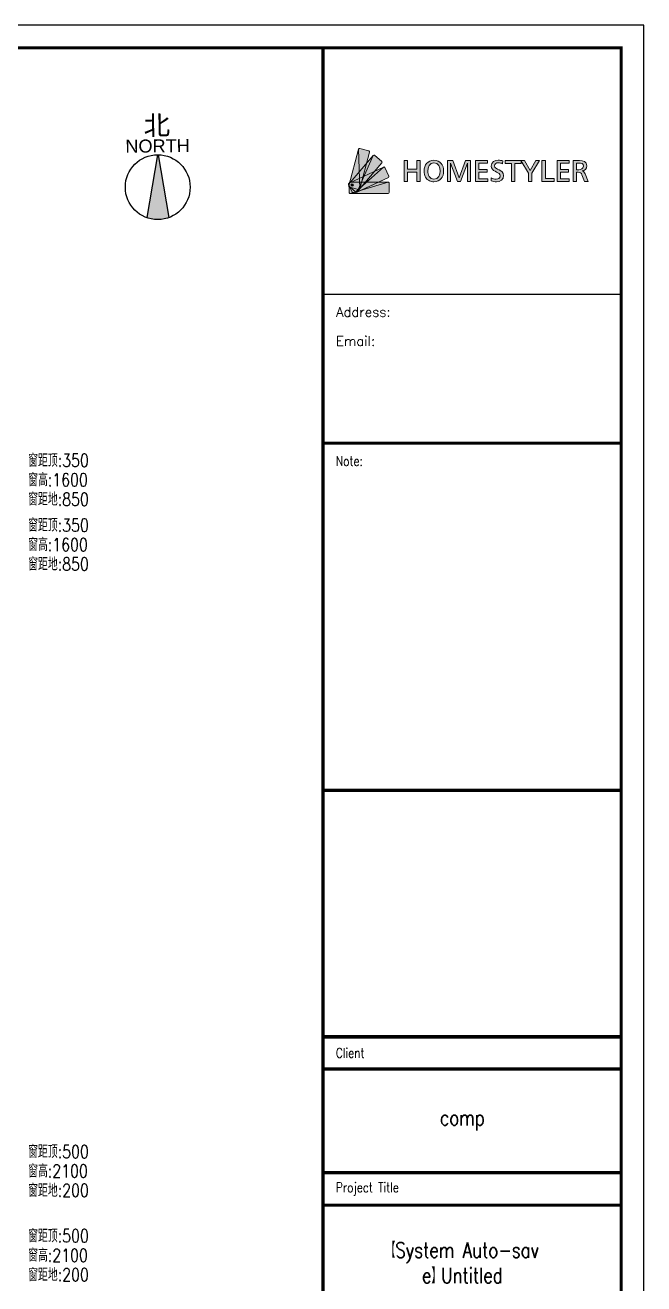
# Model space of a CAD drawing. Header units: millimetres. Extents: x 0 to 211505, y 0 to 22276.
# Drawn here: x 24341 to 31501, y 7707 to 22276 of the extents above; entities that cross this region are included whole.
import ezdxf
from ezdxf.enums import TextEntityAlignment as Align

# ---------------------------------------------------------------- set-up
doc = ezdxf.new("R2010")
doc.units = ezdxf.units.MM
for name, color, linetype in [('homestyler', 7, 'Continuous'), ('P-文字', 44, 'Continuous'), ('V-文字', 50, 'Continuous')]:
    doc.layers.add(name, color=color, linetype=linetype)
doc.styles.get("Standard").update_dxf_attribs({"font": 'arial.ttf'})
doc.styles.add('标准', font='simplex.shx', dxfattribs={"width": 0.8, "bigfont": 'gbcbig.shx'})

# ---------------------------------------------------------------- blocks, each defined once
blk = doc.blocks.new('block 16')
at = {"layer": 'homestyler', "true_color": 0x458aa3}
h = blk.add_hatch(color=145, dxfattribs=at)
h.dxf.hatch_style = 2
edge = h.paths.add_edge_path()
edge.add_spline(control_points=[(505.1, -4105.3), (505.1, -4105.3), (475.1, -4097.3), (475.1, -4097.3), (473.4, -4096.8), (471.7, -4097.8), (471.2, -4099.5), (471.2, -4099.5), (475.1, -4229.2), (475.1, -4229.2), (475.1, -4229.2), (507.3, -4109.1), (507.3, -4109.1), (507.6, -4108), (507.2, -4106.9), (506.4, -4106.1), (506, -4105.7), (505.6, -4105.5), (505.1, -4105.3)], knot_values=[0, 0, 0, 0, 1, 1, 1, 2, 2, 2, 3, 3, 3, 4, 4, 4, 5, 5, 5, 6, 6, 6, 6], degree=3, periodic=0)
at = {"layer": 'homestyler', "lineweight": 0}
blk.add_open_spline([(505.1, -4105.3), (505.1, -4105.3), (475.1, -4097.3), (475.1, -4097.3), (473.4, -4096.8), (471.7, -4097.8), (471.2, -4099.5), (471.2, -4099.5), (475.1, -4229.2), (475.1, -4229.2), (475.1, -4229.2), (507.3, -4109.1), (507.3, -4109.1), (507.6, -4108), (507.2, -4106.9), (506.4, -4106.1), (506, -4105.7), (505.6, -4105.5), (505.1, -4105.3)], degree=3, knots=[0, 0, 0, 0, 1, 1, 1, 2, 2, 2, 3, 3, 3, 4, 4, 4, 5, 5, 5, 6, 6, 6, 6], dxfattribs=at)
blk = doc.blocks.new('block 15')
at = {"layer": 'homestyler', "true_color": 0x65acb8}
h = blk.add_hatch(color=143, dxfattribs=at)
h.dxf.hatch_style = 2
edge = h.paths.add_edge_path()
edge.add_spline(control_points=[(505.1, -4105.3), (506.7, -4105.8), (507.7, -4107.5), (507.3, -4109.1), (507.3, -4109.1), (475.1, -4229.2), (475.1, -4229.2), (474.6, -4230.9), (472.9, -4231.8), (471.3, -4231.4), (471.3, -4231.4), (441.3, -4223.4), (441.3, -4223.4), (439.6, -4222.9), (438.6, -4221.2), (439.1, -4219.5), (439.1, -4219.5), (471.2, -4099.5), (471.2, -4099.5), (471.7, -4097.8), (473.4, -4096.8), (475.1, -4097.3), (475.1, -4097.3), (505.1, -4105.3), (505.1, -4105.3)], knot_values=[0, 0, 0, 0, 1, 1, 1, 2, 2, 2, 3, 3, 3, 4, 4, 4, 5, 5, 5, 6, 6, 6, 7, 7, 7, 8, 8, 8, 8], degree=3, periodic=0)
at = {"layer": 'homestyler', "lineweight": 0}
blk.add_open_spline([(505.1, -4105.3), (506.7, -4105.8), (507.7, -4107.5), (507.3, -4109.1), (507.3, -4109.1), (475.1, -4229.2), (475.1, -4229.2), (474.6, -4230.9), (472.9, -4231.8), (471.3, -4231.4), (471.3, -4231.4), (441.3, -4223.4), (441.3, -4223.4), (439.6, -4222.9), (438.6, -4221.2), (439.1, -4219.5), (439.1, -4219.5), (471.2, -4099.5), (471.2, -4099.5), (471.7, -4097.8), (473.4, -4096.8), (475.1, -4097.3), (475.1, -4097.3), (505.1, -4105.3), (505.1, -4105.3)], degree=3, knots=[0, 0, 0, 0, 1, 1, 1, 2, 2, 2, 3, 3, 3, 4, 4, 4, 5, 5, 5, 6, 6, 6, 7, 7, 7, 8, 8, 8, 8], dxfattribs=at)
at = {"layer": 'homestyler'}
blk.add_blockref('block 16', (0, 0), dxfattribs=at)
blk = doc.blocks.new('block 18')
at = {"layer": 'homestyler', "true_color": 0xd55f3f}
h = blk.add_hatch(color=13, dxfattribs=at)
h.dxf.hatch_style = 2
edge = h.paths.add_edge_path()
edge.add_spline(control_points=[(546.6, -4139.1), (546.6, -4139.1), (522.8, -4119.1), (522.8, -4119.1), (521.5, -4118), (519.5, -4118.2), (518.4, -4119.5), (518.4, -4119.5), (467.1, -4238.7), (467.1, -4238.7), (467.1, -4238.7), (547, -4143.5), (547, -4143.5), (548.1, -4142.2), (547.9, -4140.2), (546.6, -4139.1)], knot_values=[0, 0, 0, 0, 1, 1, 1, 2, 2, 2, 3, 3, 3, 4, 4, 4, 5, 5, 5, 5], degree=3, periodic=0)
at = {"layer": 'homestyler', "lineweight": 0}
blk.add_open_spline([(546.6, -4139.1), (546.6, -4139.1), (522.8, -4119.1), (522.8, -4119.1), (521.5, -4118), (519.5, -4118.2), (518.4, -4119.5), (518.4, -4119.5), (467.1, -4238.7), (467.1, -4238.7), (467.1, -4238.7), (547, -4143.5), (547, -4143.5), (548.1, -4142.2), (547.9, -4140.2), (546.6, -4139.1)], degree=3, knots=[0, 0, 0, 0, 1, 1, 1, 2, 2, 2, 3, 3, 3, 4, 4, 4, 5, 5, 5, 5], dxfattribs=at)
blk = doc.blocks.new('block 17')
at = {"layer": 'homestyler', "true_color": 0xe46846}
h = blk.add_hatch(color=13, dxfattribs=at)
h.dxf.hatch_style = 2
edge = h.paths.add_edge_path()
edge.add_spline(control_points=[(546.6, -4139.1), (547.9, -4140.2), (548.1, -4142.2), (547, -4143.5), (547, -4143.5), (467.1, -4238.7), (467.1, -4238.7), (466, -4240), (464.1, -4240.2), (462.7, -4239.1), (462.7, -4239.1), (438.9, -4219.1), (438.9, -4219.1), (437.6, -4218), (437.4, -4216), (438.6, -4214.7), (438.6, -4214.7), (518.4, -4119.5), (518.4, -4119.5), (519.5, -4118.2), (521.5, -4118), (522.8, -4119.1), (522.8, -4119.1), (546.6, -4139.1), (546.6, -4139.1)], knot_values=[0, 0, 0, 0, 1, 1, 1, 2, 2, 2, 3, 3, 3, 4, 4, 4, 5, 5, 5, 6, 6, 6, 7, 7, 7, 8, 8, 8, 8], degree=3, periodic=0)
at = {"layer": 'homestyler', "lineweight": 0}
blk.add_open_spline([(546.6, -4139.1), (547.9, -4140.2), (548.1, -4142.2), (547, -4143.5), (547, -4143.5), (467.1, -4238.7), (467.1, -4238.7), (466, -4240), (464.1, -4240.2), (462.7, -4239.1), (462.7, -4239.1), (438.9, -4219.1), (438.9, -4219.1), (437.6, -4218), (437.4, -4216), (438.6, -4214.7), (438.6, -4214.7), (518.4, -4119.5), (518.4, -4119.5), (519.5, -4118.2), (521.5, -4118), (522.8, -4119.1), (522.8, -4119.1), (546.6, -4139.1), (546.6, -4139.1)], degree=3, knots=[0, 0, 0, 0, 1, 1, 1, 2, 2, 2, 3, 3, 3, 4, 4, 4, 5, 5, 5, 6, 6, 6, 7, 7, 7, 8, 8, 8, 8], dxfattribs=at)
at = {"layer": 'homestyler'}
blk.add_blockref('block 18', (0, 0), dxfattribs=at)
blk = doc.blocks.new('block 20')
at = {"layer": 'homestyler', "true_color": 0x9bb849}
h = blk.add_hatch(color=55, dxfattribs=at)
h.dxf.hatch_style = 2
edge = h.paths.add_edge_path()
edge.add_spline(control_points=[(570, -4187.3), (570, -4187.3), (556.9, -4159.1), (556.9, -4159.1), (556.7, -4158.8), (556.5, -4158.5), (556.3, -4158.2), (555.4, -4157.3), (554, -4157), (552.8, -4157.6), (552.8, -4157.6), (464, -4236.7), (464, -4236.7), (464, -4236.7), (465.6, -4239.4), (465.6, -4239.4), (465.6, -4239.4), (568.5, -4191.4), (568.5, -4191.4), (570.1, -4190.7), (570.7, -4188.8), (570, -4187.3)], knot_values=[0, 0, 0, 0, 1, 1, 1, 2, 2, 2, 3, 3, 3, 4, 4, 4, 5, 5, 5, 6, 6, 6, 7, 7, 7, 7], degree=3, periodic=0)
at = {"layer": 'homestyler', "lineweight": 0}
blk.add_open_spline([(570, -4187.3), (570, -4187.3), (556.9, -4159.1), (556.9, -4159.1), (556.7, -4158.8), (556.5, -4158.5), (556.3, -4158.2), (555.4, -4157.3), (554, -4157), (552.8, -4157.6), (552.8, -4157.6), (464, -4236.7), (464, -4236.7), (464, -4236.7), (465.6, -4239.4), (465.6, -4239.4), (465.6, -4239.4), (568.5, -4191.4), (568.5, -4191.4), (570.1, -4190.7), (570.7, -4188.8), (570, -4187.3)], degree=3, knots=[0, 0, 0, 0, 1, 1, 1, 2, 2, 2, 3, 3, 3, 4, 4, 4, 5, 5, 5, 6, 6, 6, 7, 7, 7, 7], dxfattribs=at)
blk = doc.blocks.new('block 19')
at = {"layer": 'homestyler', "true_color": 0xa5c157}
h = blk.add_hatch(color=73, dxfattribs=at)
h.dxf.hatch_style = 2
edge = h.paths.add_edge_path()
edge.add_spline(control_points=[(570, -4187.3), (570.7, -4188.8), (570.1, -4190.7), (568.5, -4191.4), (568.5, -4191.4), (458.8, -4242.5), (458.8, -4242.5), (458.8, -4242.5), (450.5, -4239.8), (450.5, -4239.8), (450.5, -4239.8), (438.6, -4214.3), (438.6, -4214.3), (437.9, -4212.7), (438.6, -4210.9), (440.1, -4210.1), (440.1, -4210.1), (552.8, -4157.6), (552.8, -4157.6), (554.3, -4156.9), (556.2, -4157.6), (556.9, -4159.1), (556.9, -4159.1), (570, -4187.3), (570, -4187.3)], knot_values=[0, 0, 0, 0, 1, 1, 1, 2, 2, 2, 3, 3, 3, 4, 4, 4, 5, 5, 5, 6, 6, 6, 7, 7, 7, 8, 8, 8, 8], degree=3, periodic=0)
at = {"layer": 'homestyler', "lineweight": 0}
blk.add_open_spline([(570, -4187.3), (570.7, -4188.8), (570.1, -4190.7), (568.5, -4191.4), (568.5, -4191.4), (458.8, -4242.5), (458.8, -4242.5), (458.8, -4242.5), (450.5, -4239.8), (450.5, -4239.8), (450.5, -4239.8), (438.6, -4214.3), (438.6, -4214.3), (437.9, -4212.7), (438.6, -4210.9), (440.1, -4210.1), (440.1, -4210.1), (552.8, -4157.6), (552.8, -4157.6), (554.3, -4156.9), (556.2, -4157.6), (556.9, -4159.1), (556.9, -4159.1), (570, -4187.3), (570, -4187.3)], degree=3, knots=[0, 0, 0, 0, 1, 1, 1, 2, 2, 2, 3, 3, 3, 4, 4, 4, 5, 5, 5, 6, 6, 6, 7, 7, 7, 8, 8, 8, 8], dxfattribs=at)
at = {"layer": 'homestyler'}
blk.add_blockref('block 20', (0, 0), dxfattribs=at)
blk = doc.blocks.new('block 22')
at = {"layer": 'homestyler', "true_color": 0xeba522}
h = blk.add_hatch(color=40, dxfattribs=at)
h.dxf.hatch_style = 2
edge = h.paths.add_edge_path()
edge.add_spline(control_points=[(570.9, -4240.8), (570.9, -4240.8), (570.9, -4209.7), (570.9, -4209.7), (570.9, -4208.9), (570.5, -4208.1), (570, -4207.6), (569.4, -4207), (568.6, -4206.6), (567.8, -4206.6), (567.8, -4206.6), (443.5, -4243.9), (443.5, -4243.9), (443.5, -4243.9), (567.8, -4243.9), (567.8, -4243.9), (569.5, -4243.9), (570.9, -4242.5), (570.9, -4240.8)], knot_values=[0, 0, 0, 0, 1, 1, 1, 2, 2, 2, 3, 3, 3, 4, 4, 4, 5, 5, 5, 6, 6, 6, 6], degree=3, periodic=0)
at = {"layer": 'homestyler', "lineweight": 0}
blk.add_open_spline([(570.9, -4240.8), (570.9, -4240.8), (570.9, -4209.7), (570.9, -4209.7), (570.9, -4208.9), (570.5, -4208.1), (570, -4207.6), (569.4, -4207), (568.6, -4206.6), (567.8, -4206.6), (567.8, -4206.6), (443.5, -4243.9), (443.5, -4243.9), (443.5, -4243.9), (567.8, -4243.9), (567.8, -4243.9), (569.5, -4243.9), (570.9, -4242.5), (570.9, -4240.8)], degree=3, knots=[0, 0, 0, 0, 1, 1, 1, 2, 2, 2, 3, 3, 3, 4, 4, 4, 5, 5, 5, 6, 6, 6, 6], dxfattribs=at)
blk = doc.blocks.new('block 21')
at = {"layer": 'homestyler', "true_color": 0xf2bd18}
h = blk.add_hatch(color=40, dxfattribs=at)
h.dxf.hatch_style = 2
edge = h.paths.add_edge_path()
edge.add_spline(control_points=[(570.9, -4240.8), (570.9, -4242.5), (569.5, -4243.9), (567.8, -4243.9), (567.8, -4243.9), (443.5, -4243.9), (443.5, -4243.9), (442.6, -4243.9), (441.8, -4243.6), (441.3, -4243), (440.7, -4242.5), (440.4, -4241.7), (440.4, -4240.8), (440.4, -4240.8), (440.4, -4209.7), (440.4, -4209.7), (440.4, -4208), (441.8, -4206.6), (443.5, -4206.6), (443.5, -4206.6), (567.8, -4206.6), (567.8, -4206.6), (569.5, -4206.6), (570.9, -4208), (570.9, -4209.7), (570.9, -4209.7), (570.9, -4240.8), (570.9, -4240.8)], knot_values=[0, 0, 0, 0, 1, 1, 1, 2, 2, 2, 3, 3, 3, 4, 4, 4, 5, 5, 5, 6, 6, 6, 7, 7, 7, 8, 8, 8, 9, 9, 9, 9], degree=3, periodic=0)
at = {"layer": 'homestyler', "lineweight": 0}
blk.add_open_spline([(570.9, -4240.8), (570.9, -4242.5), (569.5, -4243.9), (567.8, -4243.9), (567.8, -4243.9), (443.5, -4243.9), (443.5, -4243.9), (442.6, -4243.9), (441.8, -4243.6), (441.3, -4243), (440.7, -4242.5), (440.4, -4241.7), (440.4, -4240.8), (440.4, -4240.8), (440.4, -4209.7), (440.4, -4209.7), (440.4, -4208), (441.8, -4206.6), (443.5, -4206.6), (443.5, -4206.6), (567.8, -4206.6), (567.8, -4206.6), (569.5, -4206.6), (570.9, -4208), (570.9, -4209.7), (570.9, -4209.7), (570.9, -4240.8), (570.9, -4240.8)], degree=3, knots=[0, 0, 0, 0, 1, 1, 1, 2, 2, 2, 3, 3, 3, 4, 4, 4, 5, 5, 5, 6, 6, 6, 7, 7, 7, 8, 8, 8, 9, 9, 9, 9], dxfattribs=at)
at = {"layer": 'homestyler'}
blk.add_blockref('block 22', (0, 0), dxfattribs=at)
blk = doc.blocks.new('block 14')
at = {"layer": 'homestyler', "true_color": 0x666666}
h = blk.add_hatch(color=251, dxfattribs=at)
h.dxf.hatch_style = 2
edge = h.paths.add_edge_path()
edge.add_spline(control_points=[(446.2, -4216), (446.2, -4214.1), (447.8, -4212.5), (449.7, -4212.5), (451.6, -4212.5), (453.1, -4214.1), (453.1, -4216), (453.1, -4217.9), (451.6, -4219.4), (449.7, -4219.4), (447.8, -4219.4), (446.2, -4217.9), (446.2, -4216)], knot_values=[0, 0, 0, 0, 1, 1, 1, 2, 2, 2, 3, 3, 3, 4, 4, 4, 4], degree=3, periodic=0)
at = {"layer": 'homestyler', "true_color": 0xeba522}
h = blk.add_hatch(color=40, dxfattribs=at)
h.dxf.hatch_style = 2
edge = h.paths.add_edge_path()
edge.add_spline(control_points=[(448.3, -4214.6), (449.2, -4213.6), (451, -4213.2), (452.1, -4213.5), (452.1, -4213.5), (452.7, -4214.1), (453.2, -4214.6), (454.5, -4215.9), (454.5, -4218.1), (453.2, -4219.4), (451.8, -4220.8), (449.6, -4220.8), (448.3, -4219.4), (448.3, -4219.4), (447.3, -4218.4), (447.3, -4218.4), (446.2, -4217.1), (447, -4215.8), (448.3, -4214.6)], knot_values=[0, 0, 0, 0, 1, 1, 1, 2, 2, 2, 3, 3, 3, 4, 4, 4, 5, 5, 5, 6, 6, 6, 6], degree=3, periodic=0)
at = {"layer": 'homestyler', "lineweight": 0}
for points, knots in [([(446.2, -4216), (446.2, -4214.1), (447.8, -4212.5), (449.7, -4212.5), (451.6, -4212.5), (453.1, -4214.1), (453.1, -4216), (453.1, -4217.9), (451.6, -4219.4), (449.7, -4219.4), (447.8, -4219.4), (446.2, -4217.9), (446.2, -4216)], [0, 0, 0, 0, 1, 1, 1, 2, 2, 2, 3, 3, 3, 4, 4, 4, 4]), ([(448.3, -4214.6), (449.2, -4213.6), (451, -4213.2), (452.1, -4213.5), (452.1, -4213.5), (452.7, -4214.1), (453.2, -4214.6), (454.5, -4215.9), (454.5, -4218.1), (453.2, -4219.4), (451.8, -4220.8), (449.6, -4220.8), (448.3, -4219.4), (448.3, -4219.4), (447.3, -4218.4), (447.3, -4218.4), (446.2, -4217.1), (447, -4215.8), (448.3, -4214.6)], [0, 0, 0, 0, 1, 1, 1, 2, 2, 2, 3, 3, 3, 4, 4, 4, 5, 5, 5, 6, 6, 6, 6])]:
    blk.add_open_spline(points, degree=3, knots=knots, dxfattribs=at)
at = {"layer": 'homestyler'}
for name in ['block 15', 'block 17', 'block 19', 'block 21']:
    blk.add_blockref(name, (0, 0), dxfattribs=at)
blk = doc.blocks.new('block 13')
at = {"layer": 'homestyler'}
blk.add_blockref('block 14', (0, 0), dxfattribs=at)
blk = doc.blocks.new('home_logo_设计家')
at = {"layer": 'homestyler', "true_color": 0x595959}
h = blk.add_hatch(color=251, dxfattribs=at)
h.dxf.hatch_style = 2
h.paths.add_polyline_path([(8.28, 3.04), (8.28, 7.97), (9.08, 7.97), (9.08, 5.91), (11.29, 5.91), (11.29, 7.97), (12.1, 7.97), (12.1, 3.04), (11.29, 3.04), (11.29, 5.25), (9.08, 5.25), (9.08, 3.04)])
h = blk.add_hatch(color=251, dxfattribs=at)
h.dxf.hatch_style = 2
edge = h.paths.add_edge_path()
edge.add_spline(control_points=[(13.02, 5.5), (13.02, 6.92), (13.82, 8.05), (15.33, 8.05), (16.87, 8.05), (17.64, 6.96), (17.64, 5.5), (17.64, 4.07), (16.85, 2.96), (15.33, 2.96), (14.95, 2.96), (14.61, 3.03), (14.32, 3.15), (13.46, 3.54), (13.02, 4.4), (13.02, 5.5)], knot_values=[0, 0, 0, 0, 1, 1, 1, 2, 2, 2, 3, 3, 3, 4, 4, 4, 5, 5, 5, 5], degree=3, periodic=0)
edge = h.paths.add_edge_path()
edge.add_spline(control_points=[(15.33, 3.57), (16.41, 3.57), (16.79, 4.59), (16.79, 5.5), (16.79, 6.42), (16.41, 7.44), (15.33, 7.44), (14.27, 7.44), (13.87, 6.41), (13.87, 5.5), (13.87, 5.05), (13.97, 4.57), (14.21, 4.2), (14.44, 3.83), (14.81, 3.57), (15.33, 3.57)], knot_values=[0, 0, 0, 0, 1, 1, 1, 2, 2, 2, 3, 3, 3, 4, 4, 4, 5, 5, 5, 5], degree=3, periodic=0)
h = blk.add_hatch(color=251, dxfattribs=at)
h.dxf.hatch_style = 2
h.paths.add_polyline_path([(18.57, 3.04), (18.57, 7.97), (19.78, 7.97), (21.3, 3.92), (22.81, 7.97), (24.03, 7.97), (24.03, 3.04), (23.27, 3.04), (23.27, 7.4), (21.65, 3.04), (20.92, 3.04), (19.29, 7.4), (19.29, 3.04)])
h = blk.add_hatch(color=251, dxfattribs=at)
h.dxf.hatch_style = 2
h.paths.add_polyline_path([(25.21, 3.04), (25.21, 7.97), (28.04, 7.97), (28.04, 7.37), (26, 7.37), (26, 5.86), (27.94, 5.86), (27.94, 5.27), (26, 5.27), (26, 3.64), (28.11, 3.64), (28.11, 3.04)])
h = blk.add_hatch(color=251, dxfattribs=at)
h.dxf.hatch_style = 2
edge = h.paths.add_edge_path()
edge.add_spline(control_points=[(28.91, 3.85), (29.29, 3.65), (29.65, 3.57), (30.1, 3.57), (30.57, 3.57), (31.04, 3.79), (31.04, 4.38), (31.04, 4.85), (30.65, 5.05), (30.19, 5.27), (30.19, 5.27), (29.81, 5.45), (29.81, 5.45), (29.33, 5.69), (28.93, 6.01), (28.93, 6.67), (28.93, 7.65), (29.78, 8.05), (30.55, 8.05), (30.95, 8.05), (31.32, 7.99), (31.66, 7.89), (31.66, 7.89), (31.62, 7.24), (31.62, 7.24), (31.3, 7.38), (30.92, 7.44), (30.59, 7.44), (30.18, 7.44), (29.7, 7.26), (29.7, 6.72), (29.7, 6.31), (30.03, 6.13), (30.39, 5.95), (30.39, 5.95), (30.8, 5.77), (30.8, 5.77), (31.38, 5.5), (31.84, 5.19), (31.84, 4.43), (31.84, 3.42), (31.08, 2.96), (30.13, 2.96), (29.75, 2.96), (29.29, 3.02), (28.87, 3.16), (28.87, 3.16), (28.91, 3.85), (28.91, 3.85)], knot_values=[0, 0, 0, 0, 1, 1, 1, 2, 2, 2, 3, 3, 3, 4, 4, 4, 5, 5, 5, 6, 6, 6, 7, 7, 7, 8, 8, 8, 9, 9, 9, 10, 10, 10, 11, 11, 11, 12, 12, 12, 13, 13, 13, 14, 14, 14, 15, 15, 15, 16, 16, 16, 16], degree=3, periodic=0)
h = blk.add_hatch(color=251, dxfattribs=at)
h.dxf.hatch_style = 2
h.paths.add_polyline_path([(33.72, 3.04), (33.72, 7.31), (32.22, 7.31), (32.22, 7.97), (36.03, 7.97), (36.03, 7.31), (34.52, 7.31), (34.52, 3.04)])
h = blk.add_hatch(color=251, dxfattribs=at)
h.dxf.hatch_style = 2
h.paths.add_polyline_path([(37.72, 3.04), (37.72, 5.01), (35.91, 7.97), (36.79, 7.97), (38.16, 5.62), (39.51, 7.97), (40.37, 7.97), (38.53, 5.01), (38.53, 3.04)])
h = blk.add_hatch(color=251, dxfattribs=at)
h.dxf.hatch_style = 2
h.paths.add_polyline_path([(40.94, 3.04), (40.94, 7.97), (41.75, 7.97), (41.75, 3.71), (43.79, 3.71), (43.79, 3.04)])
h = blk.add_hatch(color=251, dxfattribs=at)
h.dxf.hatch_style = 2
h.paths.add_polyline_path([(44.52, 3.04), (44.52, 7.97), (47.35, 7.97), (47.35, 7.37), (45.31, 7.37), (45.31, 5.86), (47.25, 5.86), (47.25, 5.27), (45.31, 5.27), (45.31, 3.64), (47.42, 3.64), (47.42, 3.04)])
h = blk.add_hatch(color=251, dxfattribs=at)
h.dxf.hatch_style = 2
edge = h.paths.add_edge_path()
edge.add_spline(control_points=[(48.34, 3.04), (48.34, 3.04), (48.34, 7.97), (48.34, 7.97), (48.34, 7.97), (49.81, 7.97), (49.81, 7.97), (50.67, 7.97), (51.58, 7.74), (51.58, 6.7), (51.58, 6.05), (51.07, 5.61), (50.45, 5.51), (50.8, 5.46), (51.02, 5.2), (51.17, 4.84), (51.17, 4.84), (51.9, 3.04), (51.9, 3.04), (51.9, 3.04), (51.02, 3.04), (51.02, 3.04), (51.02, 3.04), (50.42, 4.57), (50.42, 4.57), (50.22, 5.08), (50.04, 5.22), (49.53, 5.22), (49.53, 5.22), (49.13, 5.22), (49.13, 5.22), (49.13, 5.22), (49.13, 3.04), (49.13, 3.04), (49.13, 3.04), (48.34, 3.04), (48.34, 3.04)], knot_values=[0, 0, 0, 0, 1, 1, 1, 2, 2, 2, 3, 3, 3, 4, 4, 4, 5, 5, 5, 6, 6, 6, 7, 7, 7, 8, 8, 8, 9, 9, 9, 10, 10, 10, 11, 11, 11, 12, 12, 12, 12], degree=3, periodic=0)
edge = h.paths.add_edge_path()
edge.add_spline(control_points=[(49.13, 5.81), (49.13, 5.81), (49.64, 5.81), (49.64, 5.81), (50.17, 5.81), (50.76, 6.01), (50.76, 6.64), (50.76, 7.28), (50.26, 7.39), (49.66, 7.39), (49.66, 7.39), (49.13, 7.39), (49.13, 7.39), (49.13, 7.39), (49.13, 5.81), (49.13, 5.81)], knot_values=[0, 0, 0, 0, 1, 1, 1, 2, 2, 2, 3, 3, 3, 4, 4, 4, 5, 5, 5, 5], degree=3, periodic=0)
at = {"layer": 'homestyler', "lineweight": 0}
for points in [[(8.28, 3.04), (8.28, 7.97), (9.08, 7.97), (9.08, 5.91), (11.29, 5.91), (11.29, 7.97), (12.1, 7.97), (12.1, 3.04), (11.29, 3.04), (11.29, 5.25), (9.08, 5.25), (9.08, 3.04), (8.28, 3.04)], [(18.57, 3.04), (18.57, 7.97), (19.78, 7.97), (21.3, 3.92), (22.81, 7.97), (24.03, 7.97), (24.03, 3.04), (23.27, 3.04), (23.27, 7.4), (21.65, 3.04), (20.92, 3.04), (19.29, 7.4), (19.29, 3.04), (18.57, 3.04)], [(25.21, 3.04), (25.21, 7.97), (28.04, 7.97), (28.04, 7.37), (26, 7.37), (26, 5.86), (27.94, 5.86), (27.94, 5.27), (26, 5.27), (26, 3.64), (28.11, 3.64), (28.11, 3.04), (25.21, 3.04)], [(33.72, 3.04), (33.72, 7.31), (32.22, 7.31), (32.22, 7.97), (36.03, 7.97), (36.03, 7.31), (34.52, 7.31), (34.52, 3.04), (33.72, 3.04)], [(37.72, 3.04), (37.72, 5.01), (35.91, 7.97), (36.79, 7.97), (38.16, 5.62), (39.51, 7.97), (40.37, 7.97), (38.53, 5.01), (38.53, 3.04), (37.72, 3.04)], [(40.94, 3.04), (40.94, 7.97), (41.75, 7.97), (41.75, 3.71), (43.79, 3.71), (43.79, 3.04), (40.94, 3.04)], [(44.52, 3.04), (44.52, 7.97), (47.35, 7.97), (47.35, 7.37), (45.31, 7.37), (45.31, 5.86), (47.25, 5.86), (47.25, 5.27), (45.31, 5.27), (45.31, 3.64), (47.42, 3.64), (47.42, 3.04), (44.52, 3.04)]]:
    blk.add_lwpolyline(points, dxfattribs=at)
for points, knots in [([(13.02, 5.5), (13.02, 6.92), (13.82, 8.05), (15.33, 8.05), (16.87, 8.05), (17.64, 6.96), (17.64, 5.5), (17.64, 4.07), (16.85, 2.96), (15.33, 2.96), (14.95, 2.96), (14.61, 3.03), (14.32, 3.15), (13.46, 3.54), (13.02, 4.4), (13.02, 5.5)], [0, 0, 0, 0, 1, 1, 1, 2, 2, 2, 3, 3, 3, 4, 4, 4, 5, 5, 5, 5]), ([(15.33, 3.57), (16.41, 3.57), (16.79, 4.59), (16.79, 5.5), (16.79, 6.42), (16.41, 7.44), (15.33, 7.44), (14.27, 7.44), (13.87, 6.41), (13.87, 5.5), (13.87, 5.05), (13.97, 4.57), (14.21, 4.2), (14.44, 3.83), (14.81, 3.57), (15.33, 3.57)], [0, 0, 0, 0, 1, 1, 1, 2, 2, 2, 3, 3, 3, 4, 4, 4, 5, 5, 5, 5]), ([(28.91, 3.85), (29.29, 3.65), (29.65, 3.57), (30.1, 3.57), (30.57, 3.57), (31.04, 3.79), (31.04, 4.38), (31.04, 4.85), (30.65, 5.05), (30.19, 5.27), (30.19, 5.27), (29.81, 5.45), (29.81, 5.45), (29.33, 5.69), (28.93, 6.01), (28.93, 6.67), (28.93, 7.65), (29.78, 8.05), (30.55, 8.05), (30.95, 8.05), (31.32, 7.99), (31.66, 7.89), (31.66, 7.89), (31.62, 7.24), (31.62, 7.24), (31.3, 7.38), (30.92, 7.44), (30.59, 7.44), (30.18, 7.44), (29.7, 7.26), (29.7, 6.72), (29.7, 6.31), (30.03, 6.13), (30.39, 5.95), (30.39, 5.95), (30.8, 5.77), (30.8, 5.77), (31.38, 5.5), (31.84, 5.19), (31.84, 4.43), (31.84, 3.42), (31.08, 2.96), (30.13, 2.96), (29.75, 2.96), (29.29, 3.02), (28.87, 3.16), (28.87, 3.16), (28.91, 3.85), (28.91, 3.85)], [0, 0, 0, 0, 1, 1, 1, 2, 2, 2, 3, 3, 3, 4, 4, 4, 5, 5, 5, 6, 6, 6, 7, 7, 7, 8, 8, 8, 9, 9, 9, 10, 10, 10, 11, 11, 11, 12, 12, 12, 13, 13, 13, 14, 14, 14, 15, 15, 15, 16, 16, 16, 16]), ([(48.34, 3.04), (48.34, 3.04), (48.34, 7.97), (48.34, 7.97), (48.34, 7.97), (49.81, 7.97), (49.81, 7.97), (50.67, 7.97), (51.58, 7.74), (51.58, 6.7), (51.58, 6.05), (51.07, 5.61), (50.45, 5.51), (50.8, 5.46), (51.02, 5.2), (51.17, 4.84), (51.17, 4.84), (51.9, 3.04), (51.9, 3.04), (51.9, 3.04), (51.02, 3.04), (51.02, 3.04), (51.02, 3.04), (50.42, 4.57), (50.42, 4.57), (50.22, 5.08), (50.04, 5.22), (49.53, 5.22), (49.53, 5.22), (49.13, 5.22), (49.13, 5.22), (49.13, 5.22), (49.13, 3.04), (49.13, 3.04), (49.13, 3.04), (48.34, 3.04), (48.34, 3.04)], [0, 0, 0, 0, 1, 1, 1, 2, 2, 2, 3, 3, 3, 4, 4, 4, 5, 5, 5, 6, 6, 6, 7, 7, 7, 8, 8, 8, 9, 9, 9, 10, 10, 10, 11, 11, 11, 12, 12, 12, 12]), ([(49.13, 5.81), (49.13, 5.81), (49.64, 5.81), (49.64, 5.81), (50.17, 5.81), (50.76, 6.01), (50.76, 6.64), (50.76, 7.28), (50.26, 7.39), (49.66, 7.39), (49.66, 7.39), (49.13, 7.39), (49.13, 7.39), (49.13, 7.39), (49.13, 5.81), (49.13, 5.81)], [0, 0, 0, 0, 1, 1, 1, 2, 2, 2, 3, 3, 3, 4, 4, 4, 5, 5, 5, 5])]:
    blk.add_open_spline(points, degree=3, knots=knots, dxfattribs=at)
at = {"layer": 'homestyler', "xscale": 0.07264314054721618, "yscale": 0.07264314054721618, "zscale": 0.07264314054721618}
blk.add_blockref('block 13', (-36.75, 308.47), dxfattribs=at)
blk = doc.blocks.new('title_block_a3')
at = {"color": 142}
for p, q in [((420, 297), (0, 297)), ((420, 0), (420, 297)), ((370.5, 255.5), (416.5, 255.5))]:
    blk.add_line(p, q, dxfattribs=at)
blk.add_line((370.43, 140.7), (416.5, 140.7))
at = {"color": 142, "const_width": 0.5}
blk.add_lwpolyline([(3.5, 293.5), (416.5, 293.5), (416.5, 3.5), (3.5, 3.5)], close=True, dxfattribs=at)
at = {"color": 142, "ltscale": 2, "const_width": 0.5}
blk.add_lwpolyline([(370.5, 293.5), (370.5, 3.5)], dxfattribs=at)
at = {"color": 142, "const_width": 0.5}
for points in [[(370.5, 232.5), (416.5, 232.5)], [(370.5, 178.9), (416.5, 178.9)], [(370.5, 140.9), (416.5, 140.9)], [(370.5, 135.9), (416.5, 135.9)], [(370.5, 119.9), (416.5, 119.9)], [(370.5, 114.9), (416.5, 114.9)]]:
    blk.add_lwpolyline(points, dxfattribs=at)
at = {"color": 7, "xscale": 0.6510768000006554, "yscale": 0.6510768000006554, "zscale": 0.6510768000006554}
blk.add_blockref('home_logo_设计家', (377.63, 270.91), dxfattribs=at)
at = {"color": 142, "insert": (372.5, 230.5), "char_height": 1.5, "width": 44, "attachment_point": 1, "style": '标准'}
blk.add_mtext('Note:', dxfattribs=at)
at = {"color": 142, "ltscale": 2, "char_height": 1.5, "width": 44, "attachment_point": 4, "style": '标准'}
for s, insert in [('Client', (372.5, 138.4)), ('Project Title', (372.5, 117.4))]:
    blk.add_mtext(s, dxfattribs=dict(at, insert=insert))
at = {"layer": 'P-文字', "color": 142, "insert": (372.5, 253.5), "char_height": 1.5, "width": 42, "attachment_point": 1, "line_spacing_factor": 0.9, "style": '标准'}
blk.add_mtext('{\\W1;Address:\\P \\PEmail:}', dxfattribs=at)
blk = doc.blocks.new('sjj_指北针')
at = {"layer": 'V-文字'}
blk.add_hatch(color=8, dxfattribs=at).paths.add_polyline_path([(0.06, 5, 0.005924), (-0.06, 5), (-1.7, -4.7, 0.175582), (1.7, -4.7)])
at = {"layer": 'V-文字', "color": 2}
for points in [[(-0.06, 5), (-1.7, -4.7)], [(0.06, 5), (1.7, -4.7)]]:
    blk.add_lwpolyline(points, dxfattribs=at)
blk.add_circle((0, 0), 5, dxfattribs=at)
at = {"layer": 'V-文字', "linetype": 'Continuous'}
for s, height, p in [('北', 3, (-0.14, 9.59)), ('NORTH', 2, (-0.03, 6.37))]:
    blk.add_text(s, height=height, rotation=0.6814, dxfattribs=at).set_placement(p, align=Align.MIDDLE)

msp = doc.modelspace()

# ---------------------------------------------------------------- block references
at = {"color": 0, "linetype": 'ByBlock', "xscale": 75.00187504687618, "yscale": 75.00187504687618, "zscale": 75.00187504687618}
for name, p in [('title_block_a3', (0, 0)), ('sjj_指北针', (25875.6, 20400.5))]:
    msp.add_blockref(name, p, dxfattribs=at)

# ---------------------------------------------------------------- texts
at = {"layer": 'V-文字', "style": '标准'}
for s, insert, char_height, attachment_point in [('窗距顶:350', (24375.6, 17162.9), 150, 7), ('窗高:1600', (24375.6, 16937.9), 150, 7), ('窗距地:850', (24375.6, 16712.9), 150, 7), ('窗距顶:350', (24375.6, 16412.9), 150, 7), ('窗高:1600', (24375.6, 16187.9), 150, 7), ('窗距地:850', (24375.6, 15962.9), 150, 7), ('comp', (29400.7, 9600.2), 176.25, 5), ('窗距顶:500', (24375.6, 9162.7), 150, 7), ('窗高:2100', (24375.6, 8937.7), 150, 7), ('窗距地:200', (24375.6, 8712.7), 150, 7), ('窗距顶:500', (24375.6, 8187.7), 150, 7), ('【System Auto-sav\\Pe】Untitled', (29400.7, 7950.2), 176.254, 5), ('窗高:2100', (24375.6, 7962.7), 150, 7), ('窗距地:200', (24375.6, 7737.7), 150, 7)]:
    msp.add_mtext(s, dxfattribs=dict(at, insert=insert, char_height=char_height, attachment_point=attachment_point))

doc.saveas('drawing.dxf')
